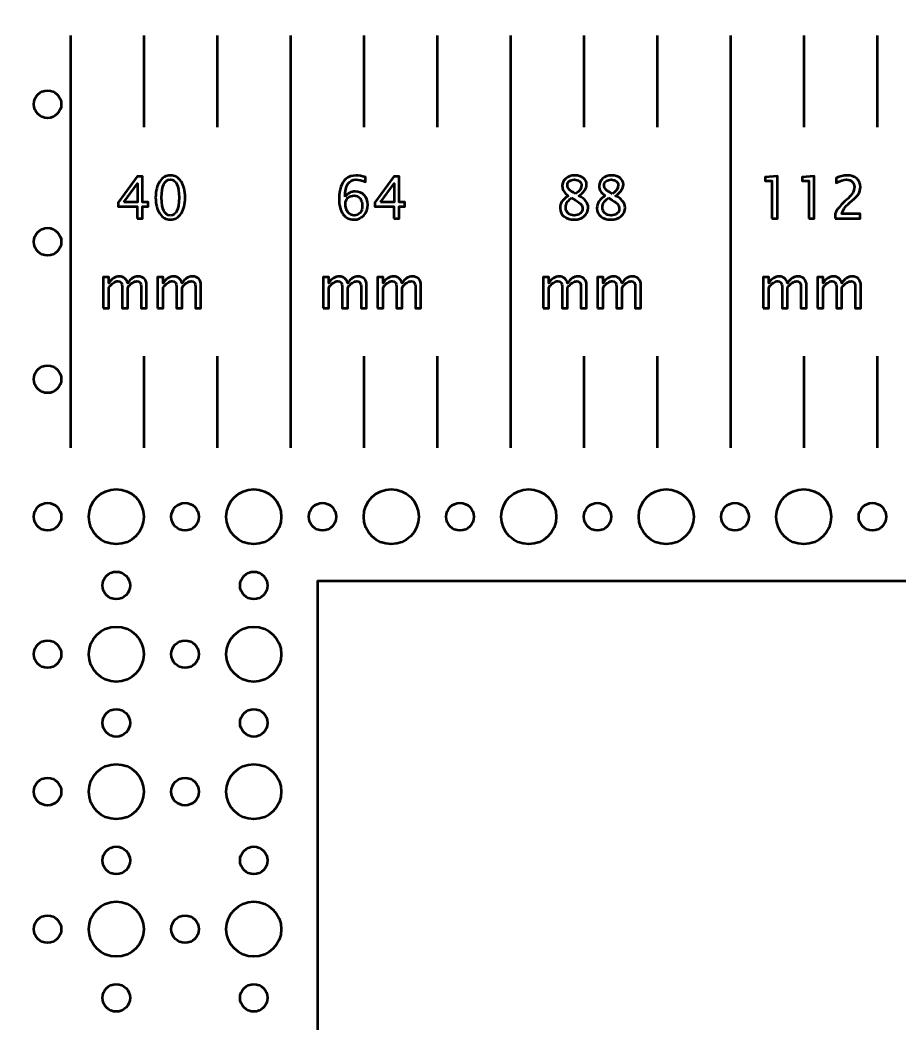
# Model space of a CAD drawing. Header units: centimetres. Extents: x -19.4 to 19.4, y -20.2 to 20.2.
# Drawn here: x -9.3 to 0.3, y -8.53 to 2.42 of the extents above; entities that cross this region are included whole.
import ezdxf

# ---------------------------------------------------------------- set-up
doc = ezdxf.new("R2010")
doc.units = ezdxf.units.CM
doc.header["$MEASUREMENT"] = 0
doc.layers.add('Layer 1', color=7, linetype='Continuous')

msp = doc.modelspace()

# ---------------------------------------------------------------- linework, layer by layer
at = {"layer": 'Layer 1', "lineweight": 53}
for centre, major_axis in [((-9, 1.5), (0, 0.15)), ((-9, 0), (0, 0.15)), ((-9, -1.5), (0, 0.15)), ((-8.24999, -3.00001), (0, 0.30001)), ((-6.74999, -3.00001), (0, 0.30001)), ((-5.24999, -3.00001), (0, 0.30001)), ((-3.74999, -3.00001), (0, 0.30001)), ((-2.24999, -3.00001), (0, 0.30001)), ((-0.74999, -3.00001), (0, 0.30001)), ((-9, -3), (0, 0.15)), ((-7.5, -3), (0, 0.15)), ((-6, -3), (0, 0.15)), ((-4.5, -3), (0, 0.15)), ((-3, -3), (0, 0.15)), ((-1.5, -3), (0, 0.15)), ((0, -3), (0, 0.15)), ((-8.25, -3.75), (0, 0.15)), ((-6.75, -3.75), (0, 0.15)), ((-8.24999, -4.50001), (0, 0.30001)), ((-6.74999, -4.50001), (0, 0.30001)), ((-9, -4.5), (0, 0.15)), ((-7.5, -4.5), (0, 0.15)), ((-8.25, -5.25), (0, 0.15)), ((-6.75, -5.25), (0, 0.15)), ((-8.24999, -6.00001), (0, 0.30001)), ((-6.74999, -6.00001), (0, 0.30001)), ((-9, -6), (0, 0.15)), ((-7.5, -6), (0, 0.15)), ((-8.25, -6.75), (0, 0.15)), ((-6.75, -6.75), (0, 0.15)), ((-8.24999, -7.50001), (0, 0.30001)), ((-6.74999, -7.50001), (0, 0.30001)), ((-9, -7.5), (0, 0.15)), ((-7.5, -7.5), (0, 0.15)), ((-8.25, -8.25), (0, 0.15)), ((-6.75, -8.25), (0, 0.15))]:
    msp.add_ellipse(centre, major_axis=major_axis, ratio=1, dxfattribs=at)
msp.add_open_spline([(-18.95, -20.2), (-19.22614, -20.2), (-19.45, -19.97614), (-19.45, -19.7), (-19.45, -19.7), (-19.45, -19.7), (-19.45, 19.7), (-19.45, 19.7), (-19.45, 19.7), (-19.45, 19.97614), (-19.22614, 20.2), (-18.95, 20.2), (-18.95, 20.2), (-15.20782, 20.2), (-9.72204, 20.2), (-6.55, 20.2), (-6.55, 20.2), (-6.27386, 20.2), (-6.05, 19.97614), (-6.05, 19.7), (-6.05, 19.7), (-6.05, 19.7), (-6.05, 3.7), (-6.05, 3.7), (-6.05, 3.7), (-6.05, 3.7), (18.95, 3.7), (18.95, 3.7), (18.95, 3.7), (19.22614, 3.7), (19.45, 3.47614), (19.45, 3.2), (19.45, 3.2), (19.45, 3.2), (19.45, -3.2), (19.45, -3.2), (19.45, -3.2), (19.45, -3.47614), (19.22614, -3.7), (18.95, -3.7), (18.95, -3.7), (18.95, -3.7), (-6.05, -3.7), (-6.05, -3.7), (-6.05, -3.7), (-6.05, -3.7), (-6.05, -19.7), (-6.05, -19.7), (-6.05, -19.7), (-6.05, -19.97614), (-6.27386, -20.2), (-6.55, -20.2), (-6.55, -20.2), (-11.32775, -20.2), (-14.17225, -20.2), (-18.95, -20.2)], degree=3, knots=[0, 0, 0, 0, 0.06666667, 0.06666667, 0.06666667, 0.06666667, 0.13333333, 0.13333333, 0.13333333, 0.13333333, 0.2, 0.2, 0.2, 0.2, 0.26666667, 0.26666667, 0.26666667, 0.26666667, 0.33333333, 0.33333333, 0.33333333, 0.33333333, 0.4, 0.4, 0.4, 0.4, 0.46666667, 0.46666667, 0.46666667, 0.46666667, 0.53333333, 0.53333333, 0.53333333, 0.53333333, 0.6, 0.6, 0.6, 0.6, 0.66666667, 0.66666667, 0.66666667, 0.66666667, 0.73333333, 0.73333333, 0.73333333, 0.73333333, 0.8, 0.8, 0.8, 0.8, 0.86666667, 0.86666667, 0.86666667, 0.86666667, 1, 1, 1, 1], dxfattribs=at)
at = {"layer": 'Layer 1', "color": 5, "lineweight": 53}
for points in [[(-8.75, 2.25), (-8.75, 2.25), (-8.75, -2.25), (-8.75, -2.25)], [(-7.95, 2.25), (-7.95, 2.25), (-7.95, 1.25), (-7.95, 1.25)], [(-7.15, 2.25), (-7.15, 2.25), (-7.15, 1.25), (-7.15, 1.25)], [(-6.35, 2.25), (-6.35, 2.25), (-6.35, -2.25), (-6.35, -2.25)], [(-5.55, 2.25), (-5.55, 2.25), (-5.55, 1.25), (-5.55, 1.25)], [(-4.75, 2.25), (-4.75, 2.25), (-4.75, 1.25), (-4.75, 1.25)], [(-3.95, 2.25), (-3.95, 2.25), (-3.95, -2.25), (-3.95, -2.25)], [(-3.15, 2.25), (-3.15, 2.25), (-3.15, 1.25), (-3.15, 1.25)], [(-2.35, 2.25), (-2.35, 2.25), (-2.35, 1.25), (-2.35, 1.25)], [(-1.55, 2.25), (-1.55, 2.25), (-1.55, -2.25), (-1.55, -2.25)], [(-0.75, 2.25), (-0.75, 2.25), (-0.75, 1.25), (-0.75, 1.25)], [(0.05, 2.25), (0.05, 2.25), (0.05, 1.25), (0.05, 1.25)], [(-7.95, -1.25), (-7.95, -1.25), (-7.95, -2.25), (-7.95, -2.25)], [(-7.15, -1.25), (-7.15, -1.25), (-7.15, -2.25), (-7.15, -2.25)], [(-5.55, -1.25), (-5.55, -1.25), (-5.55, -2.25), (-5.55, -2.25)], [(-4.75, -1.25), (-4.75, -1.25), (-4.75, -2.25), (-4.75, -2.25)], [(-3.15, -1.25), (-3.15, -1.25), (-3.15, -2.25), (-3.15, -2.25)], [(-2.35, -1.25), (-2.35, -1.25), (-2.35, -2.25), (-2.35, -2.25)], [(-0.75, -1.25), (-0.75, -1.25), (-0.75, -2.25), (-0.75, -2.25)], [(0.05, -1.25), (0.05, -1.25), (0.05, -2.25), (0.05, -2.25)]]:
    msp.add_open_spline(points, degree=3, dxfattribs=at)
for points, knots in [([(-8.02282, 0.25262), (-8.02282, 0.25262), (-8.02282, 0.3828), (-8.02282, 0.3828), (-8.02282, 0.3828), (-8.02282, 0.3828), (-8.22983, 0.3828), (-8.22983, 0.3828), (-8.22983, 0.3828), (-8.22983, 0.3828), (-8.22983, 0.42915), (-8.22983, 0.42915), (-8.22983, 0.42915), (-8.22983, 0.42915), (-8.02282, 0.71173), (-8.02282, 0.71173), (-8.02282, 0.71173), (-8.02282, 0.71173), (-7.96567, 0.71173), (-7.96567, 0.71173), (-7.96567, 0.71173), (-7.96567, 0.71173), (-7.96567, 0.43296), (-7.96567, 0.43296), (-7.96567, 0.43296), (-7.96567, 0.43296), (-7.90408, 0.43296), (-7.90408, 0.43296), (-7.90408, 0.43296), (-7.90408, 0.43296), (-7.90408, 0.3828), (-7.90408, 0.3828), (-7.90408, 0.3828), (-7.90408, 0.3828), (-7.96567, 0.3828), (-7.96567, 0.3828), (-7.96567, 0.3828), (-7.96567, 0.3828), (-7.96567, 0.25262), (-7.96567, 0.25262), (-7.96567, 0.25262), (-7.96567, 0.25262), (-8.02282, 0.25262), (-8.02282, 0.25262)], [0, 0, 0, 0, 0.08333333, 0.08333333, 0.08333333, 0.08333333, 0.16666667, 0.16666667, 0.16666667, 0.16666667, 0.25, 0.25, 0.25, 0.25, 0.33333333, 0.33333333, 0.33333333, 0.33333333, 0.41666667, 0.41666667, 0.41666667, 0.41666667, 0.5, 0.5, 0.5, 0.5, 0.58333333, 0.58333333, 0.58333333, 0.58333333, 0.66666667, 0.66666667, 0.66666667, 0.66666667, 0.75, 0.75, 0.75, 0.75, 0.83333333, 0.83333333, 0.83333333, 0.83333333, 1, 1, 1, 1]), ([(-7.66003, 0.24119), (-7.70818, 0.24119), (-7.74702, 0.26331), (-7.77645, 0.30744), (-7.77645, 0.30744), (-7.80597, 0.35157), (-7.82068, 0.40978), (-7.82068, 0.48217), (-7.82068, 0.48217), (-7.82068, 0.55456), (-7.80597, 0.61277), (-7.77645, 0.6569), (-7.77645, 0.6569), (-7.74702, 0.70104), (-7.70818, 0.72316), (-7.66003, 0.72316), (-7.66003, 0.72316), (-7.61166, 0.72316), (-7.57282, 0.70114), (-7.5434, 0.65712), (-7.5434, 0.65712), (-7.51409, 0.61309), (-7.49937, 0.55477), (-7.49937, 0.48217), (-7.49937, 0.48217), (-7.49937, 0.40978), (-7.51409, 0.35157), (-7.5434, 0.30744), (-7.5434, 0.30744), (-7.57282, 0.26331), (-7.61166, 0.24119), (-7.66003, 0.24119)], [0, 0, 0, 0, 0.11111111, 0.11111111, 0.11111111, 0.11111111, 0.22222222, 0.22222222, 0.22222222, 0.22222222, 0.33333333, 0.33333333, 0.33333333, 0.33333333, 0.44444444, 0.44444444, 0.44444444, 0.44444444, 0.55555556, 0.55555556, 0.55555556, 0.55555556, 0.66666667, 0.66666667, 0.66666667, 0.66666667, 0.77777778, 0.77777778, 0.77777778, 0.77777778, 1, 1, 1, 1]), ([(-7.66014, 0.28691), (-7.59653, 0.28691), (-7.56478, 0.352), (-7.56478, 0.48217), (-7.56478, 0.48217), (-7.56478, 0.61235), (-7.59653, 0.67744), (-7.66014, 0.67744), (-7.66014, 0.67744), (-7.72353, 0.67744), (-7.75528, 0.61235), (-7.75528, 0.48217), (-7.75528, 0.48217), (-7.75528, 0.352), (-7.72353, 0.28691), (-7.66014, 0.28691)], [0, 0, 0, 0, 0.2, 0.2, 0.2, 0.2, 0.4, 0.4, 0.4, 0.4, 0.6, 0.6, 0.6, 0.6, 1, 1, 1, 1]), ([(-5.753, 0.49053), (-5.72379, 0.52832), (-5.68707, 0.54726), (-5.64283, 0.54726), (-5.64283, 0.54726), (-5.60272, 0.54726), (-5.56991, 0.53403), (-5.5443, 0.50747), (-5.5443, 0.50747), (-5.51879, 0.4809), (-5.50598, 0.44682), (-5.50598, 0.40523), (-5.50598, 0.40523), (-5.50598, 0.3575), (-5.52027, 0.31824), (-5.54895, 0.28744), (-5.54895, 0.28744), (-5.57763, 0.25664), (-5.61404, 0.24119), (-5.65838, 0.24119), (-5.65838, 0.24119), (-5.70876, 0.24119), (-5.74834, 0.26162), (-5.77681, 0.30236), (-5.77681, 0.30236), (-5.80539, 0.34321), (-5.81967, 0.39973), (-5.81967, 0.4718), (-5.81967, 0.4718), (-5.81967, 0.56896), (-5.7947, 0.64018), (-5.74485, 0.68569), (-5.74485, 0.68569), (-5.71776, 0.71067), (-5.68029, 0.72316), (-5.63256, 0.72316), (-5.63256, 0.72316), (-5.60483, 0.72316), (-5.57044, 0.71744), (-5.52948, 0.70601), (-5.52948, 0.70601), (-5.52948, 0.70601), (-5.52948, 0.65267), (-5.52948, 0.65267), (-5.52948, 0.65267), (-5.57277, 0.66918), (-5.60833, 0.67744), (-5.63627, 0.67744), (-5.63627, 0.67744), (-5.71405, 0.67744), (-5.753, 0.6151), (-5.753, 0.49053)], [0, 0, 0, 0, 0.07142857, 0.07142857, 0.07142857, 0.07142857, 0.14285714, 0.14285714, 0.14285714, 0.14285714, 0.21428571, 0.21428571, 0.21428571, 0.21428571, 0.28571429, 0.28571429, 0.28571429, 0.28571429, 0.35714286, 0.35714286, 0.35714286, 0.35714286, 0.42857143, 0.42857143, 0.42857143, 0.42857143, 0.5, 0.5, 0.5, 0.5, 0.57142857, 0.57142857, 0.57142857, 0.57142857, 0.64285714, 0.64285714, 0.64285714, 0.64285714, 0.71428571, 0.71428571, 0.71428571, 0.71428571, 0.78571429, 0.78571429, 0.78571429, 0.78571429, 0.85714286, 0.85714286, 0.85714286, 0.85714286, 1, 1, 1, 1]), ([(-5.22129, 0.25262), (-5.22129, 0.25262), (-5.22129, 0.3828), (-5.22129, 0.3828), (-5.22129, 0.3828), (-5.22129, 0.3828), (-5.4283, 0.3828), (-5.4283, 0.3828), (-5.4283, 0.3828), (-5.4283, 0.3828), (-5.4283, 0.42915), (-5.4283, 0.42915), (-5.4283, 0.42915), (-5.4283, 0.42915), (-5.22129, 0.71173), (-5.22129, 0.71173), (-5.22129, 0.71173), (-5.22129, 0.71173), (-5.16414, 0.71173), (-5.16414, 0.71173), (-5.16414, 0.71173), (-5.16414, 0.71173), (-5.16414, 0.43296), (-5.16414, 0.43296), (-5.16414, 0.43296), (-5.16414, 0.43296), (-5.10255, 0.43296), (-5.10255, 0.43296), (-5.10255, 0.43296), (-5.10255, 0.43296), (-5.10255, 0.3828), (-5.10255, 0.3828), (-5.10255, 0.3828), (-5.10255, 0.3828), (-5.16414, 0.3828), (-5.16414, 0.3828), (-5.16414, 0.3828), (-5.16414, 0.3828), (-5.16414, 0.25262), (-5.16414, 0.25262), (-5.16414, 0.25262), (-5.16414, 0.25262), (-5.22129, 0.25262), (-5.22129, 0.25262)], [0, 0, 0, 0, 0.08333333, 0.08333333, 0.08333333, 0.08333333, 0.16666667, 0.16666667, 0.16666667, 0.16666667, 0.25, 0.25, 0.25, 0.25, 0.33333333, 0.33333333, 0.33333333, 0.33333333, 0.41666667, 0.41666667, 0.41666667, 0.41666667, 0.5, 0.5, 0.5, 0.5, 0.58333333, 0.58333333, 0.58333333, 0.58333333, 0.66666667, 0.66666667, 0.66666667, 0.66666667, 0.75, 0.75, 0.75, 0.75, 0.83333333, 0.83333333, 0.83333333, 0.83333333, 1, 1, 1, 1]), ([(-3.31617, 0.50249), (-3.34136, 0.52006), (-3.35893, 0.53636), (-3.36877, 0.55149), (-3.36877, 0.55149), (-3.37861, 0.56652), (-3.38348, 0.58473), (-3.38348, 0.606), (-3.38348, 0.606), (-3.38348, 0.64071), (-3.37078, 0.66897), (-3.34549, 0.69066), (-3.34549, 0.69066), (-3.32009, 0.71236), (-3.28696, 0.72316), (-3.24611, 0.72316), (-3.24611, 0.72316), (-3.20843, 0.72316), (-3.17785, 0.71395), (-3.15446, 0.69553), (-3.15446, 0.69553), (-3.13107, 0.67722), (-3.11932, 0.65331), (-3.11932, 0.62399), (-3.11932, 0.62399), (-3.11932, 0.57954), (-3.14779, 0.53901), (-3.20462, 0.50249), (-3.20462, 0.50249), (-3.13551, 0.46863), (-3.1009, 0.42492), (-3.1009, 0.37137), (-3.1009, 0.37137), (-3.1009, 0.33316), (-3.1154, 0.30194), (-3.1443, 0.2776), (-3.1443, 0.2776), (-3.17319, 0.25336), (-3.21034, 0.24119), (-3.25584, 0.24119), (-3.25584, 0.24119), (-3.30125, 0.24119), (-3.33787, 0.25262), (-3.36581, 0.27548), (-3.36581, 0.27548), (-3.39364, 0.29823), (-3.40761, 0.32829), (-3.40761, 0.36544), (-3.40761, 0.36544), (-3.40761, 0.42047), (-3.37713, 0.46609), (-3.31617, 0.50249)], [0, 0, 0, 0, 0.07142857, 0.07142857, 0.07142857, 0.07142857, 0.14285714, 0.14285714, 0.14285714, 0.14285714, 0.21428571, 0.21428571, 0.21428571, 0.21428571, 0.28571429, 0.28571429, 0.28571429, 0.28571429, 0.35714286, 0.35714286, 0.35714286, 0.35714286, 0.42857143, 0.42857143, 0.42857143, 0.42857143, 0.5, 0.5, 0.5, 0.5, 0.57142857, 0.57142857, 0.57142857, 0.57142857, 0.64285714, 0.64285714, 0.64285714, 0.64285714, 0.71428571, 0.71428571, 0.71428571, 0.71428571, 0.78571429, 0.78571429, 0.78571429, 0.78571429, 0.85714286, 0.85714286, 0.85714286, 0.85714286, 1, 1, 1, 1]), ([(-3.2387, 0.52165), (-3.19594, 0.54991), (-3.17456, 0.58123), (-3.17456, 0.61584), (-3.17456, 0.61584), (-3.17456, 0.63436), (-3.18176, 0.64918), (-3.19605, 0.6605), (-3.19605, 0.6605), (-3.21044, 0.67183), (-3.22917, 0.67744), (-3.25235, 0.67744), (-3.25235, 0.67744), (-3.27479, 0.67744), (-3.2931, 0.67193), (-3.30717, 0.66082), (-3.30717, 0.66082), (-3.32125, 0.64971), (-3.32823, 0.63542), (-3.32823, 0.61775), (-3.32823, 0.61775), (-3.32823, 0.6006), (-3.32188, 0.58515), (-3.30918, 0.57139), (-3.30918, 0.57139), (-3.29648, 0.55774), (-3.27299, 0.54112), (-3.2387, 0.52165)], [0, 0, 0, 0, 0.125, 0.125, 0.125, 0.125, 0.25, 0.25, 0.25, 0.25, 0.375, 0.375, 0.375, 0.375, 0.5, 0.5, 0.5, 0.5, 0.625, 0.625, 0.625, 0.625, 0.75, 0.75, 0.75, 0.75, 1, 1, 1, 1]), ([(-2.91464, 0.50249), (-2.93983, 0.52006), (-2.9574, 0.53636), (-2.96724, 0.55149), (-2.96724, 0.55149), (-2.97708, 0.56652), (-2.98195, 0.58473), (-2.98195, 0.606), (-2.98195, 0.606), (-2.98195, 0.64071), (-2.96925, 0.66897), (-2.94396, 0.69066), (-2.94396, 0.69066), (-2.91856, 0.71236), (-2.88543, 0.72316), (-2.84458, 0.72316), (-2.84458, 0.72316), (-2.8069, 0.72316), (-2.77632, 0.71395), (-2.75293, 0.69553), (-2.75293, 0.69553), (-2.72954, 0.67722), (-2.71779, 0.65331), (-2.71779, 0.62399), (-2.71779, 0.62399), (-2.71779, 0.57954), (-2.74626, 0.53901), (-2.80309, 0.50249), (-2.80309, 0.50249), (-2.73398, 0.46863), (-2.69937, 0.42492), (-2.69937, 0.37137), (-2.69937, 0.37137), (-2.69937, 0.33316), (-2.71387, 0.30194), (-2.74277, 0.2776), (-2.74277, 0.2776), (-2.77166, 0.25336), (-2.80881, 0.24119), (-2.85431, 0.24119), (-2.85431, 0.24119), (-2.89972, 0.24119), (-2.93634, 0.25262), (-2.96428, 0.27548), (-2.96428, 0.27548), (-2.99211, 0.29823), (-3.00608, 0.32829), (-3.00608, 0.36544), (-3.00608, 0.36544), (-3.00608, 0.42047), (-2.9756, 0.46609), (-2.91464, 0.50249)], [0, 0, 0, 0, 0.07142857, 0.07142857, 0.07142857, 0.07142857, 0.14285714, 0.14285714, 0.14285714, 0.14285714, 0.21428571, 0.21428571, 0.21428571, 0.21428571, 0.28571429, 0.28571429, 0.28571429, 0.28571429, 0.35714286, 0.35714286, 0.35714286, 0.35714286, 0.42857143, 0.42857143, 0.42857143, 0.42857143, 0.5, 0.5, 0.5, 0.5, 0.57142857, 0.57142857, 0.57142857, 0.57142857, 0.64285714, 0.64285714, 0.64285714, 0.64285714, 0.71428571, 0.71428571, 0.71428571, 0.71428571, 0.78571429, 0.78571429, 0.78571429, 0.78571429, 0.85714286, 0.85714286, 0.85714286, 0.85714286, 1, 1, 1, 1]), ([(-2.83717, 0.52165), (-2.79441, 0.54991), (-2.77303, 0.58123), (-2.77303, 0.61584), (-2.77303, 0.61584), (-2.77303, 0.63436), (-2.78023, 0.64918), (-2.79452, 0.6605), (-2.79452, 0.6605), (-2.80891, 0.67183), (-2.82764, 0.67744), (-2.85082, 0.67744), (-2.85082, 0.67744), (-2.87326, 0.67744), (-2.89157, 0.67193), (-2.90564, 0.66082), (-2.90564, 0.66082), (-2.91972, 0.64971), (-2.9267, 0.63542), (-2.9267, 0.61775), (-2.9267, 0.61775), (-2.9267, 0.6006), (-2.92035, 0.58515), (-2.90765, 0.57139), (-2.90765, 0.57139), (-2.89495, 0.55774), (-2.87146, 0.54112), (-2.83717, 0.52165)], [0, 0, 0, 0, 0.125, 0.125, 0.125, 0.125, 0.25, 0.25, 0.25, 0.25, 0.375, 0.375, 0.375, 0.375, 0.5, 0.5, 0.5, 0.5, 0.625, 0.625, 0.625, 0.625, 0.75, 0.75, 0.75, 0.75, 1, 1, 1, 1]), ([(-1.09662, 0.25262), (-1.09662, 0.25262), (-1.09662, 0.66601), (-1.09662, 0.66601), (-1.09662, 0.66601), (-1.09662, 0.66601), (-1.16964, 0.66601), (-1.16964, 0.66601), (-1.16964, 0.66601), (-1.16964, 0.66601), (-1.16964, 0.70411), (-1.16964, 0.70411), (-1.16964, 0.70411), (-1.16964, 0.70411), (-1.03566, 0.71554), (-1.03566, 0.71554), (-1.03566, 0.71554), (-1.03566, 0.71554), (-1.03566, 0.25262), (-1.03566, 0.25262), (-1.03566, 0.25262), (-1.03566, 0.25262), (-1.09662, 0.25262), (-1.09662, 0.25262)], [0, 0, 0, 0, 0.14285714, 0.14285714, 0.14285714, 0.14285714, 0.28571429, 0.28571429, 0.28571429, 0.28571429, 0.42857143, 0.42857143, 0.42857143, 0.42857143, 0.57142857, 0.57142857, 0.57142857, 0.57142857, 0.71428571, 0.71428571, 0.71428571, 0.71428571, 1, 1, 1, 1]), ([(-0.69509, 0.25262), (-0.69509, 0.25262), (-0.69509, 0.66601), (-0.69509, 0.66601), (-0.69509, 0.66601), (-0.69509, 0.66601), (-0.76811, 0.66601), (-0.76811, 0.66601), (-0.76811, 0.66601), (-0.76811, 0.66601), (-0.76811, 0.70411), (-0.76811, 0.70411), (-0.76811, 0.70411), (-0.76811, 0.70411), (-0.63413, 0.71554), (-0.63413, 0.71554), (-0.63413, 0.71554), (-0.63413, 0.71554), (-0.63413, 0.25262), (-0.63413, 0.25262), (-0.63413, 0.25262), (-0.63413, 0.25262), (-0.69509, 0.25262), (-0.69509, 0.25262)], [0, 0, 0, 0, 0.14285714, 0.14285714, 0.14285714, 0.14285714, 0.28571429, 0.28571429, 0.28571429, 0.28571429, 0.42857143, 0.42857143, 0.42857143, 0.42857143, 0.57142857, 0.57142857, 0.57142857, 0.57142857, 0.71428571, 0.71428571, 0.71428571, 0.71428571, 1, 1, 1, 1]), ([(-0.40722, 0.25262), (-0.40722, 0.25262), (-0.40722, 0.30596), (-0.40722, 0.30596), (-0.40722, 0.30596), (-0.38944, 0.34755), (-0.35357, 0.39296), (-0.29949, 0.44196), (-0.29949, 0.44196), (-0.29949, 0.44196), (-0.26456, 0.47328), (-0.26456, 0.47328), (-0.26456, 0.47328), (-0.21958, 0.51413), (-0.19704, 0.55456), (-0.19704, 0.59478), (-0.19704, 0.59478), (-0.19704, 0.6205), (-0.20477, 0.64061), (-0.22011, 0.65532), (-0.22011, 0.65532), (-0.23546, 0.67003), (-0.25673, 0.67744), (-0.28372, 0.67744), (-0.28372, 0.67744), (-0.31526, 0.67744), (-0.35261, 0.66537), (-0.39579, 0.64124), (-0.39579, 0.64124), (-0.39579, 0.64124), (-0.39579, 0.69458), (-0.39579, 0.69458), (-0.39579, 0.69458), (-0.35505, 0.71363), (-0.31451, 0.72316), (-0.27409, 0.72316), (-0.27409, 0.72316), (-0.23112, 0.72316), (-0.19662, 0.71162), (-0.17058, 0.68844), (-0.17058, 0.68844), (-0.14465, 0.66526), (-0.13163, 0.63457), (-0.13163, 0.59626), (-0.13163, 0.59626), (-0.13163, 0.56874), (-0.1382, 0.5443), (-0.15132, 0.52302), (-0.15132, 0.52302), (-0.16455, 0.50165), (-0.189, 0.47582), (-0.22487, 0.44534), (-0.22487, 0.44534), (-0.22487, 0.44534), (-0.24847, 0.42523), (-0.24847, 0.42523), (-0.24847, 0.42523), (-0.29758, 0.38364), (-0.32594, 0.34385), (-0.33356, 0.30596), (-0.33356, 0.30596), (-0.33356, 0.30596), (-0.13354, 0.30596), (-0.13354, 0.30596), (-0.13354, 0.30596), (-0.13354, 0.30596), (-0.13354, 0.25262), (-0.13354, 0.25262), (-0.13354, 0.25262), (-0.13354, 0.25262), (-0.40722, 0.25262), (-0.40722, 0.25262)], [0, 0, 0, 0, 0.05263158, 0.05263158, 0.05263158, 0.05263158, 0.10526316, 0.10526316, 0.10526316, 0.10526316, 0.15789474, 0.15789474, 0.15789474, 0.15789474, 0.21052632, 0.21052632, 0.21052632, 0.21052632, 0.26315789, 0.26315789, 0.26315789, 0.26315789, 0.31578947, 0.31578947, 0.31578947, 0.31578947, 0.36842105, 0.36842105, 0.36842105, 0.36842105, 0.42105263, 0.42105263, 0.42105263, 0.42105263, 0.47368421, 0.47368421, 0.47368421, 0.47368421, 0.52631579, 0.52631579, 0.52631579, 0.52631579, 0.57894737, 0.57894737, 0.57894737, 0.57894737, 0.63157895, 0.63157895, 0.63157895, 0.63157895, 0.68421053, 0.68421053, 0.68421053, 0.68421053, 0.73684211, 0.73684211, 0.73684211, 0.73684211, 0.78947368, 0.78947368, 0.78947368, 0.78947368, 0.84210526, 0.84210526, 0.84210526, 0.84210526, 0.89473684, 0.89473684, 0.89473684, 0.89473684, 1, 1, 1, 1]), ([(-8.16962, 0.43296), (-8.16962, 0.43296), (-8.01901, 0.43296), (-8.01901, 0.43296), (-8.01901, 0.43296), (-8.01901, 0.43296), (-8.01901, 0.63637), (-8.01901, 0.63637), (-8.01901, 0.63637), (-8.01901, 0.63637), (-8.16962, 0.43296), (-8.16962, 0.43296)], [0, 0, 0, 0, 0.25, 0.25, 0.25, 0.25, 0.5, 0.5, 0.5, 0.5, 1, 1, 1, 1]), ([(-5.36809, 0.43296), (-5.36809, 0.43296), (-5.21748, 0.43296), (-5.21748, 0.43296), (-5.21748, 0.43296), (-5.21748, 0.43296), (-5.21748, 0.63637), (-5.21748, 0.63637), (-5.21748, 0.63637), (-5.21748, 0.63637), (-5.36809, 0.43296), (-5.36809, 0.43296)], [0, 0, 0, 0, 0.25, 0.25, 0.25, 0.25, 0.5, 0.5, 0.5, 0.5, 1, 1, 1, 1]), ([(-5.56694, 0.39317), (-5.56694, 0.42714), (-5.57478, 0.45402), (-5.59055, 0.47381), (-5.59055, 0.47381), (-5.60631, 0.4936), (-5.6279, 0.50345), (-5.65532, 0.50345), (-5.65532, 0.50345), (-5.68146, 0.50345), (-5.70379, 0.49477), (-5.72241, 0.4773), (-5.72241, 0.4773), (-5.74115, 0.45995), (-5.75046, 0.43899), (-5.75046, 0.41455), (-5.75046, 0.41455), (-5.75046, 0.37602), (-5.74157, 0.34512), (-5.7239, 0.32184), (-5.7239, 0.32184), (-5.70612, 0.29855), (-5.68262, 0.28691), (-5.65341, 0.28691), (-5.65341, 0.28691), (-5.62685, 0.28691), (-5.60579, 0.29644), (-5.59023, 0.31549), (-5.59023, 0.31549), (-5.57467, 0.33454), (-5.56694, 0.36046), (-5.56694, 0.39317)], [0, 0, 0, 0, 0.11111111, 0.11111111, 0.11111111, 0.11111111, 0.22222222, 0.22222222, 0.22222222, 0.22222222, 0.33333333, 0.33333333, 0.33333333, 0.33333333, 0.44444444, 0.44444444, 0.44444444, 0.44444444, 0.55555556, 0.55555556, 0.55555556, 0.55555556, 0.66666667, 0.66666667, 0.66666667, 0.66666667, 0.77777778, 0.77777778, 0.77777778, 0.77777778, 1, 1, 1, 1]), ([(-3.28294, 0.47773), (-3.3077, 0.45868), (-3.32453, 0.44206), (-3.33342, 0.42788), (-3.33342, 0.42788), (-3.3422, 0.4137), (-3.34665, 0.39613), (-3.34665, 0.37496), (-3.34665, 0.37496), (-3.34665, 0.34872), (-3.33818, 0.32744), (-3.32114, 0.31125), (-3.32114, 0.31125), (-3.3041, 0.29506), (-3.28177, 0.28691), (-3.25394, 0.28691), (-3.25394, 0.28691), (-3.22716, 0.28691), (-3.20536, 0.29379), (-3.18853, 0.30765), (-3.18853, 0.30765), (-3.1716, 0.32152), (-3.16313, 0.33951), (-3.16313, 0.36163), (-3.16313, 0.36163), (-3.16313, 0.37941), (-3.16832, 0.39454), (-3.1788, 0.40682), (-3.1788, 0.40682), (-3.18928, 0.4191), (-3.20949, 0.43412), (-3.23944, 0.4519), (-3.23944, 0.4519), (-3.23944, 0.4519), (-3.28294, 0.47773), (-3.28294, 0.47773)], [0, 0, 0, 0, 0.1, 0.1, 0.1, 0.1, 0.2, 0.2, 0.2, 0.2, 0.3, 0.3, 0.3, 0.3, 0.4, 0.4, 0.4, 0.4, 0.5, 0.5, 0.5, 0.5, 0.6, 0.6, 0.6, 0.6, 0.7, 0.7, 0.7, 0.7, 0.8, 0.8, 0.8, 0.8, 1, 1, 1, 1]), ([(-2.88141, 0.47773), (-2.90617, 0.45868), (-2.923, 0.44206), (-2.93189, 0.42788), (-2.93189, 0.42788), (-2.94067, 0.4137), (-2.94512, 0.39613), (-2.94512, 0.37496), (-2.94512, 0.37496), (-2.94512, 0.34872), (-2.93665, 0.32744), (-2.91961, 0.31125), (-2.91961, 0.31125), (-2.90257, 0.29506), (-2.88024, 0.28691), (-2.85241, 0.28691), (-2.85241, 0.28691), (-2.82563, 0.28691), (-2.80383, 0.29379), (-2.787, 0.30765), (-2.787, 0.30765), (-2.77007, 0.32152), (-2.7616, 0.33951), (-2.7616, 0.36163), (-2.7616, 0.36163), (-2.7616, 0.37941), (-2.76679, 0.39454), (-2.77727, 0.40682), (-2.77727, 0.40682), (-2.78775, 0.4191), (-2.80796, 0.43412), (-2.83791, 0.4519), (-2.83791, 0.4519), (-2.83791, 0.4519), (-2.88141, 0.47773), (-2.88141, 0.47773)], [0, 0, 0, 0, 0.1, 0.1, 0.1, 0.1, 0.2, 0.2, 0.2, 0.2, 0.3, 0.3, 0.3, 0.3, 0.4, 0.4, 0.4, 0.4, 0.5, 0.5, 0.5, 0.5, 0.6, 0.6, 0.6, 0.6, 0.7, 0.7, 0.7, 0.7, 0.8, 0.8, 0.8, 0.8, 1, 1, 1, 1]), ([(-8.39261, -0.72316), (-8.39261, -0.72316), (-8.39261, -0.38661), (-8.39261, -0.38661), (-8.39261, -0.38661), (-8.39261, -0.38661), (-8.33165, -0.38661), (-8.33165, -0.38661), (-8.33165, -0.38661), (-8.33165, -0.38661), (-8.33165, -0.45022), (-8.33165, -0.45022), (-8.33165, -0.45022), (-8.30191, -0.40312), (-8.26381, -0.37962), (-8.21714, -0.37962), (-8.21714, -0.37962), (-8.17216, -0.37962), (-8.14157, -0.40312), (-8.12527, -0.45022), (-8.12527, -0.45022), (-8.09638, -0.4027), (-8.05871, -0.37899), (-8.01246, -0.37899), (-8.01246, -0.37899), (-7.98293, -0.37899), (-7.95996, -0.38767), (-7.94356, -0.40513), (-7.94356, -0.40513), (-7.92715, -0.42259), (-7.9189, -0.44704), (-7.9189, -0.47847), (-7.9189, -0.47847), (-7.9189, -0.47847), (-7.9189, -0.72316), (-7.9189, -0.72316), (-7.9189, -0.72316), (-7.9189, -0.72316), (-7.97986, -0.72316), (-7.97986, -0.72316), (-7.97986, -0.72316), (-7.97986, -0.72316), (-7.97986, -0.48853), (-7.97986, -0.48853), (-7.97986, -0.48853), (-7.97986, -0.45022), (-7.9951, -0.43106), (-8.02558, -0.43106), (-8.02558, -0.43106), (-8.05722, -0.43106), (-8.09046, -0.45339), (-8.12527, -0.49816), (-8.12527, -0.49816), (-8.12527, -0.49816), (-8.12527, -0.72316), (-8.12527, -0.72316), (-8.12527, -0.72316), (-8.12527, -0.72316), (-8.18623, -0.72316), (-8.18623, -0.72316), (-8.18623, -0.72316), (-8.18623, -0.72316), (-8.18623, -0.48832), (-8.18623, -0.48832), (-8.18623, -0.48832), (-8.18623, -0.44969), (-8.20169, -0.43042), (-8.2327, -0.43042), (-8.2327, -0.43042), (-8.26349, -0.43042), (-8.29651, -0.45286), (-8.33165, -0.49784), (-8.33165, -0.49784), (-8.33165, -0.49784), (-8.33165, -0.72316), (-8.33165, -0.72316), (-8.33165, -0.72316), (-8.33165, -0.72316), (-8.39261, -0.72316), (-8.39261, -0.72316)], [0, 0, 0, 0, 0.04761905, 0.04761905, 0.04761905, 0.04761905, 0.0952381, 0.0952381, 0.0952381, 0.0952381, 0.14285714, 0.14285714, 0.14285714, 0.14285714, 0.19047619, 0.19047619, 0.19047619, 0.19047619, 0.23809524, 0.23809524, 0.23809524, 0.23809524, 0.28571429, 0.28571429, 0.28571429, 0.28571429, 0.33333333, 0.33333333, 0.33333333, 0.33333333, 0.38095238, 0.38095238, 0.38095238, 0.38095238, 0.42857143, 0.42857143, 0.42857143, 0.42857143, 0.47619048, 0.47619048, 0.47619048, 0.47619048, 0.52380952, 0.52380952, 0.52380952, 0.52380952, 0.57142857, 0.57142857, 0.57142857, 0.57142857, 0.61904762, 0.61904762, 0.61904762, 0.61904762, 0.66666667, 0.66666667, 0.66666667, 0.66666667, 0.71428571, 0.71428571, 0.71428571, 0.71428571, 0.76190476, 0.76190476, 0.76190476, 0.76190476, 0.80952381, 0.80952381, 0.80952381, 0.80952381, 0.85714286, 0.85714286, 0.85714286, 0.85714286, 0.9047619, 0.9047619, 0.9047619, 0.9047619, 1, 1, 1, 1]), ([(-7.79973, -0.72316), (-7.79973, -0.72316), (-7.79973, -0.38661), (-7.79973, -0.38661), (-7.79973, -0.38661), (-7.79973, -0.38661), (-7.73877, -0.38661), (-7.73877, -0.38661), (-7.73877, -0.38661), (-7.73877, -0.38661), (-7.73877, -0.45022), (-7.73877, -0.45022), (-7.73877, -0.45022), (-7.70903, -0.40312), (-7.67093, -0.37962), (-7.62426, -0.37962), (-7.62426, -0.37962), (-7.57928, -0.37962), (-7.54869, -0.40312), (-7.53239, -0.45022), (-7.53239, -0.45022), (-7.5035, -0.4027), (-7.46583, -0.37899), (-7.41958, -0.37899), (-7.41958, -0.37899), (-7.39005, -0.37899), (-7.36708, -0.38767), (-7.35068, -0.40513), (-7.35068, -0.40513), (-7.33427, -0.42259), (-7.32602, -0.44704), (-7.32602, -0.47847), (-7.32602, -0.47847), (-7.32602, -0.47847), (-7.32602, -0.72316), (-7.32602, -0.72316), (-7.32602, -0.72316), (-7.32602, -0.72316), (-7.38698, -0.72316), (-7.38698, -0.72316), (-7.38698, -0.72316), (-7.38698, -0.72316), (-7.38698, -0.48853), (-7.38698, -0.48853), (-7.38698, -0.48853), (-7.38698, -0.45022), (-7.40222, -0.43106), (-7.4327, -0.43106), (-7.4327, -0.43106), (-7.46434, -0.43106), (-7.49758, -0.45339), (-7.53239, -0.49816), (-7.53239, -0.49816), (-7.53239, -0.49816), (-7.53239, -0.72316), (-7.53239, -0.72316), (-7.53239, -0.72316), (-7.53239, -0.72316), (-7.59335, -0.72316), (-7.59335, -0.72316), (-7.59335, -0.72316), (-7.59335, -0.72316), (-7.59335, -0.48832), (-7.59335, -0.48832), (-7.59335, -0.48832), (-7.59335, -0.44969), (-7.60881, -0.43042), (-7.63982, -0.43042), (-7.63982, -0.43042), (-7.67061, -0.43042), (-7.70363, -0.45286), (-7.73877, -0.49784), (-7.73877, -0.49784), (-7.73877, -0.49784), (-7.73877, -0.72316), (-7.73877, -0.72316), (-7.73877, -0.72316), (-7.73877, -0.72316), (-7.79973, -0.72316), (-7.79973, -0.72316)], [0, 0, 0, 0, 0.04761905, 0.04761905, 0.04761905, 0.04761905, 0.0952381, 0.0952381, 0.0952381, 0.0952381, 0.14285714, 0.14285714, 0.14285714, 0.14285714, 0.19047619, 0.19047619, 0.19047619, 0.19047619, 0.23809524, 0.23809524, 0.23809524, 0.23809524, 0.28571429, 0.28571429, 0.28571429, 0.28571429, 0.33333333, 0.33333333, 0.33333333, 0.33333333, 0.38095238, 0.38095238, 0.38095238, 0.38095238, 0.42857143, 0.42857143, 0.42857143, 0.42857143, 0.47619048, 0.47619048, 0.47619048, 0.47619048, 0.52380952, 0.52380952, 0.52380952, 0.52380952, 0.57142857, 0.57142857, 0.57142857, 0.57142857, 0.61904762, 0.61904762, 0.61904762, 0.61904762, 0.66666667, 0.66666667, 0.66666667, 0.66666667, 0.71428571, 0.71428571, 0.71428571, 0.71428571, 0.76190476, 0.76190476, 0.76190476, 0.76190476, 0.80952381, 0.80952381, 0.80952381, 0.80952381, 0.85714286, 0.85714286, 0.85714286, 0.85714286, 0.9047619, 0.9047619, 0.9047619, 0.9047619, 1, 1, 1, 1]), ([(-5.99261, -0.72316), (-5.99261, -0.72316), (-5.99261, -0.38661), (-5.99261, -0.38661), (-5.99261, -0.38661), (-5.99261, -0.38661), (-5.93165, -0.38661), (-5.93165, -0.38661), (-5.93165, -0.38661), (-5.93165, -0.38661), (-5.93165, -0.45022), (-5.93165, -0.45022), (-5.93165, -0.45022), (-5.90191, -0.40312), (-5.86381, -0.37962), (-5.81714, -0.37962), (-5.81714, -0.37962), (-5.77216, -0.37962), (-5.74157, -0.40312), (-5.72527, -0.45022), (-5.72527, -0.45022), (-5.69638, -0.4027), (-5.65871, -0.37899), (-5.61246, -0.37899), (-5.61246, -0.37899), (-5.58293, -0.37899), (-5.55996, -0.38767), (-5.54356, -0.40513), (-5.54356, -0.40513), (-5.52715, -0.42259), (-5.5189, -0.44704), (-5.5189, -0.47847), (-5.5189, -0.47847), (-5.5189, -0.47847), (-5.5189, -0.72316), (-5.5189, -0.72316), (-5.5189, -0.72316), (-5.5189, -0.72316), (-5.57986, -0.72316), (-5.57986, -0.72316), (-5.57986, -0.72316), (-5.57986, -0.72316), (-5.57986, -0.48853), (-5.57986, -0.48853), (-5.57986, -0.48853), (-5.57986, -0.45022), (-5.5951, -0.43106), (-5.62558, -0.43106), (-5.62558, -0.43106), (-5.65722, -0.43106), (-5.69046, -0.45339), (-5.72527, -0.49816), (-5.72527, -0.49816), (-5.72527, -0.49816), (-5.72527, -0.72316), (-5.72527, -0.72316), (-5.72527, -0.72316), (-5.72527, -0.72316), (-5.78623, -0.72316), (-5.78623, -0.72316), (-5.78623, -0.72316), (-5.78623, -0.72316), (-5.78623, -0.48832), (-5.78623, -0.48832), (-5.78623, -0.48832), (-5.78623, -0.44969), (-5.80169, -0.43042), (-5.8327, -0.43042), (-5.8327, -0.43042), (-5.86349, -0.43042), (-5.89651, -0.45286), (-5.93165, -0.49784), (-5.93165, -0.49784), (-5.93165, -0.49784), (-5.93165, -0.72316), (-5.93165, -0.72316), (-5.93165, -0.72316), (-5.93165, -0.72316), (-5.99261, -0.72316), (-5.99261, -0.72316)], [0, 0, 0, 0, 0.04761905, 0.04761905, 0.04761905, 0.04761905, 0.0952381, 0.0952381, 0.0952381, 0.0952381, 0.14285714, 0.14285714, 0.14285714, 0.14285714, 0.19047619, 0.19047619, 0.19047619, 0.19047619, 0.23809524, 0.23809524, 0.23809524, 0.23809524, 0.28571429, 0.28571429, 0.28571429, 0.28571429, 0.33333333, 0.33333333, 0.33333333, 0.33333333, 0.38095238, 0.38095238, 0.38095238, 0.38095238, 0.42857143, 0.42857143, 0.42857143, 0.42857143, 0.47619048, 0.47619048, 0.47619048, 0.47619048, 0.52380952, 0.52380952, 0.52380952, 0.52380952, 0.57142857, 0.57142857, 0.57142857, 0.57142857, 0.61904762, 0.61904762, 0.61904762, 0.61904762, 0.66666667, 0.66666667, 0.66666667, 0.66666667, 0.71428571, 0.71428571, 0.71428571, 0.71428571, 0.76190476, 0.76190476, 0.76190476, 0.76190476, 0.80952381, 0.80952381, 0.80952381, 0.80952381, 0.85714286, 0.85714286, 0.85714286, 0.85714286, 0.9047619, 0.9047619, 0.9047619, 0.9047619, 1, 1, 1, 1]), ([(-5.39973, -0.72316), (-5.39973, -0.72316), (-5.39973, -0.38661), (-5.39973, -0.38661), (-5.39973, -0.38661), (-5.39973, -0.38661), (-5.33877, -0.38661), (-5.33877, -0.38661), (-5.33877, -0.38661), (-5.33877, -0.38661), (-5.33877, -0.45022), (-5.33877, -0.45022), (-5.33877, -0.45022), (-5.30903, -0.40312), (-5.27093, -0.37962), (-5.22426, -0.37962), (-5.22426, -0.37962), (-5.17928, -0.37962), (-5.14869, -0.40312), (-5.13239, -0.45022), (-5.13239, -0.45022), (-5.1035, -0.4027), (-5.06583, -0.37899), (-5.01958, -0.37899), (-5.01958, -0.37899), (-4.99005, -0.37899), (-4.96708, -0.38767), (-4.95068, -0.40513), (-4.95068, -0.40513), (-4.93427, -0.42259), (-4.92602, -0.44704), (-4.92602, -0.47847), (-4.92602, -0.47847), (-4.92602, -0.47847), (-4.92602, -0.72316), (-4.92602, -0.72316), (-4.92602, -0.72316), (-4.92602, -0.72316), (-4.98698, -0.72316), (-4.98698, -0.72316), (-4.98698, -0.72316), (-4.98698, -0.72316), (-4.98698, -0.48853), (-4.98698, -0.48853), (-4.98698, -0.48853), (-4.98698, -0.45022), (-5.00222, -0.43106), (-5.0327, -0.43106), (-5.0327, -0.43106), (-5.06434, -0.43106), (-5.09758, -0.45339), (-5.13239, -0.49816), (-5.13239, -0.49816), (-5.13239, -0.49816), (-5.13239, -0.72316), (-5.13239, -0.72316), (-5.13239, -0.72316), (-5.13239, -0.72316), (-5.19335, -0.72316), (-5.19335, -0.72316), (-5.19335, -0.72316), (-5.19335, -0.72316), (-5.19335, -0.48832), (-5.19335, -0.48832), (-5.19335, -0.48832), (-5.19335, -0.44969), (-5.20881, -0.43042), (-5.23982, -0.43042), (-5.23982, -0.43042), (-5.27061, -0.43042), (-5.30363, -0.45286), (-5.33877, -0.49784), (-5.33877, -0.49784), (-5.33877, -0.49784), (-5.33877, -0.72316), (-5.33877, -0.72316), (-5.33877, -0.72316), (-5.33877, -0.72316), (-5.39973, -0.72316), (-5.39973, -0.72316)], [0, 0, 0, 0, 0.04761905, 0.04761905, 0.04761905, 0.04761905, 0.0952381, 0.0952381, 0.0952381, 0.0952381, 0.14285714, 0.14285714, 0.14285714, 0.14285714, 0.19047619, 0.19047619, 0.19047619, 0.19047619, 0.23809524, 0.23809524, 0.23809524, 0.23809524, 0.28571429, 0.28571429, 0.28571429, 0.28571429, 0.33333333, 0.33333333, 0.33333333, 0.33333333, 0.38095238, 0.38095238, 0.38095238, 0.38095238, 0.42857143, 0.42857143, 0.42857143, 0.42857143, 0.47619048, 0.47619048, 0.47619048, 0.47619048, 0.52380952, 0.52380952, 0.52380952, 0.52380952, 0.57142857, 0.57142857, 0.57142857, 0.57142857, 0.61904762, 0.61904762, 0.61904762, 0.61904762, 0.66666667, 0.66666667, 0.66666667, 0.66666667, 0.71428571, 0.71428571, 0.71428571, 0.71428571, 0.76190476, 0.76190476, 0.76190476, 0.76190476, 0.80952381, 0.80952381, 0.80952381, 0.80952381, 0.85714286, 0.85714286, 0.85714286, 0.85714286, 0.9047619, 0.9047619, 0.9047619, 0.9047619, 1, 1, 1, 1]), ([(-3.59261, -0.72316), (-3.59261, -0.72316), (-3.59261, -0.38661), (-3.59261, -0.38661), (-3.59261, -0.38661), (-3.59261, -0.38661), (-3.53165, -0.38661), (-3.53165, -0.38661), (-3.53165, -0.38661), (-3.53165, -0.38661), (-3.53165, -0.45022), (-3.53165, -0.45022), (-3.53165, -0.45022), (-3.50191, -0.40312), (-3.46381, -0.37962), (-3.41714, -0.37962), (-3.41714, -0.37962), (-3.37216, -0.37962), (-3.34157, -0.40312), (-3.32527, -0.45022), (-3.32527, -0.45022), (-3.29638, -0.4027), (-3.25871, -0.37899), (-3.21246, -0.37899), (-3.21246, -0.37899), (-3.18293, -0.37899), (-3.15996, -0.38767), (-3.14356, -0.40513), (-3.14356, -0.40513), (-3.12715, -0.42259), (-3.1189, -0.44704), (-3.1189, -0.47847), (-3.1189, -0.47847), (-3.1189, -0.47847), (-3.1189, -0.72316), (-3.1189, -0.72316), (-3.1189, -0.72316), (-3.1189, -0.72316), (-3.17986, -0.72316), (-3.17986, -0.72316), (-3.17986, -0.72316), (-3.17986, -0.72316), (-3.17986, -0.48853), (-3.17986, -0.48853), (-3.17986, -0.48853), (-3.17986, -0.45022), (-3.1951, -0.43106), (-3.22558, -0.43106), (-3.22558, -0.43106), (-3.25722, -0.43106), (-3.29046, -0.45339), (-3.32527, -0.49816), (-3.32527, -0.49816), (-3.32527, -0.49816), (-3.32527, -0.72316), (-3.32527, -0.72316), (-3.32527, -0.72316), (-3.32527, -0.72316), (-3.38623, -0.72316), (-3.38623, -0.72316), (-3.38623, -0.72316), (-3.38623, -0.72316), (-3.38623, -0.48832), (-3.38623, -0.48832), (-3.38623, -0.48832), (-3.38623, -0.44969), (-3.40169, -0.43042), (-3.4327, -0.43042), (-3.4327, -0.43042), (-3.46349, -0.43042), (-3.49651, -0.45286), (-3.53165, -0.49784), (-3.53165, -0.49784), (-3.53165, -0.49784), (-3.53165, -0.72316), (-3.53165, -0.72316), (-3.53165, -0.72316), (-3.53165, -0.72316), (-3.59261, -0.72316), (-3.59261, -0.72316)], [0, 0, 0, 0, 0.04761905, 0.04761905, 0.04761905, 0.04761905, 0.0952381, 0.0952381, 0.0952381, 0.0952381, 0.14285714, 0.14285714, 0.14285714, 0.14285714, 0.19047619, 0.19047619, 0.19047619, 0.19047619, 0.23809524, 0.23809524, 0.23809524, 0.23809524, 0.28571429, 0.28571429, 0.28571429, 0.28571429, 0.33333333, 0.33333333, 0.33333333, 0.33333333, 0.38095238, 0.38095238, 0.38095238, 0.38095238, 0.42857143, 0.42857143, 0.42857143, 0.42857143, 0.47619048, 0.47619048, 0.47619048, 0.47619048, 0.52380952, 0.52380952, 0.52380952, 0.52380952, 0.57142857, 0.57142857, 0.57142857, 0.57142857, 0.61904762, 0.61904762, 0.61904762, 0.61904762, 0.66666667, 0.66666667, 0.66666667, 0.66666667, 0.71428571, 0.71428571, 0.71428571, 0.71428571, 0.76190476, 0.76190476, 0.76190476, 0.76190476, 0.80952381, 0.80952381, 0.80952381, 0.80952381, 0.85714286, 0.85714286, 0.85714286, 0.85714286, 0.9047619, 0.9047619, 0.9047619, 0.9047619, 1, 1, 1, 1]), ([(-2.99973, -0.72316), (-2.99973, -0.72316), (-2.99973, -0.38661), (-2.99973, -0.38661), (-2.99973, -0.38661), (-2.99973, -0.38661), (-2.93877, -0.38661), (-2.93877, -0.38661), (-2.93877, -0.38661), (-2.93877, -0.38661), (-2.93877, -0.45022), (-2.93877, -0.45022), (-2.93877, -0.45022), (-2.90903, -0.40312), (-2.87093, -0.37962), (-2.82426, -0.37962), (-2.82426, -0.37962), (-2.77928, -0.37962), (-2.74869, -0.40312), (-2.73239, -0.45022), (-2.73239, -0.45022), (-2.7035, -0.4027), (-2.66583, -0.37899), (-2.61958, -0.37899), (-2.61958, -0.37899), (-2.59005, -0.37899), (-2.56708, -0.38767), (-2.55068, -0.40513), (-2.55068, -0.40513), (-2.53427, -0.42259), (-2.52602, -0.44704), (-2.52602, -0.47847), (-2.52602, -0.47847), (-2.52602, -0.47847), (-2.52602, -0.72316), (-2.52602, -0.72316), (-2.52602, -0.72316), (-2.52602, -0.72316), (-2.58698, -0.72316), (-2.58698, -0.72316), (-2.58698, -0.72316), (-2.58698, -0.72316), (-2.58698, -0.48853), (-2.58698, -0.48853), (-2.58698, -0.48853), (-2.58698, -0.45022), (-2.60222, -0.43106), (-2.6327, -0.43106), (-2.6327, -0.43106), (-2.66434, -0.43106), (-2.69758, -0.45339), (-2.73239, -0.49816), (-2.73239, -0.49816), (-2.73239, -0.49816), (-2.73239, -0.72316), (-2.73239, -0.72316), (-2.73239, -0.72316), (-2.73239, -0.72316), (-2.79335, -0.72316), (-2.79335, -0.72316), (-2.79335, -0.72316), (-2.79335, -0.72316), (-2.79335, -0.48832), (-2.79335, -0.48832), (-2.79335, -0.48832), (-2.79335, -0.44969), (-2.80881, -0.43042), (-2.83982, -0.43042), (-2.83982, -0.43042), (-2.87061, -0.43042), (-2.90363, -0.45286), (-2.93877, -0.49784), (-2.93877, -0.49784), (-2.93877, -0.49784), (-2.93877, -0.72316), (-2.93877, -0.72316), (-2.93877, -0.72316), (-2.93877, -0.72316), (-2.99973, -0.72316), (-2.99973, -0.72316)], [0, 0, 0, 0, 0.04761905, 0.04761905, 0.04761905, 0.04761905, 0.0952381, 0.0952381, 0.0952381, 0.0952381, 0.14285714, 0.14285714, 0.14285714, 0.14285714, 0.19047619, 0.19047619, 0.19047619, 0.19047619, 0.23809524, 0.23809524, 0.23809524, 0.23809524, 0.28571429, 0.28571429, 0.28571429, 0.28571429, 0.33333333, 0.33333333, 0.33333333, 0.33333333, 0.38095238, 0.38095238, 0.38095238, 0.38095238, 0.42857143, 0.42857143, 0.42857143, 0.42857143, 0.47619048, 0.47619048, 0.47619048, 0.47619048, 0.52380952, 0.52380952, 0.52380952, 0.52380952, 0.57142857, 0.57142857, 0.57142857, 0.57142857, 0.61904762, 0.61904762, 0.61904762, 0.61904762, 0.66666667, 0.66666667, 0.66666667, 0.66666667, 0.71428571, 0.71428571, 0.71428571, 0.71428571, 0.76190476, 0.76190476, 0.76190476, 0.76190476, 0.80952381, 0.80952381, 0.80952381, 0.80952381, 0.85714286, 0.85714286, 0.85714286, 0.85714286, 0.9047619, 0.9047619, 0.9047619, 0.9047619, 1, 1, 1, 1]), ([(-1.19261, -0.72316), (-1.19261, -0.72316), (-1.19261, -0.38661), (-1.19261, -0.38661), (-1.19261, -0.38661), (-1.19261, -0.38661), (-1.13165, -0.38661), (-1.13165, -0.38661), (-1.13165, -0.38661), (-1.13165, -0.38661), (-1.13165, -0.45022), (-1.13165, -0.45022), (-1.13165, -0.45022), (-1.10191, -0.40312), (-1.06381, -0.37962), (-1.01714, -0.37962), (-1.01714, -0.37962), (-0.97216, -0.37962), (-0.94157, -0.40312), (-0.92527, -0.45022), (-0.92527, -0.45022), (-0.89638, -0.4027), (-0.85871, -0.37899), (-0.81246, -0.37899), (-0.81246, -0.37899), (-0.78293, -0.37899), (-0.75996, -0.38767), (-0.74356, -0.40513), (-0.74356, -0.40513), (-0.72715, -0.42259), (-0.7189, -0.44704), (-0.7189, -0.47847), (-0.7189, -0.47847), (-0.7189, -0.47847), (-0.7189, -0.72316), (-0.7189, -0.72316), (-0.7189, -0.72316), (-0.7189, -0.72316), (-0.77986, -0.72316), (-0.77986, -0.72316), (-0.77986, -0.72316), (-0.77986, -0.72316), (-0.77986, -0.48853), (-0.77986, -0.48853), (-0.77986, -0.48853), (-0.77986, -0.45022), (-0.7951, -0.43106), (-0.82558, -0.43106), (-0.82558, -0.43106), (-0.85722, -0.43106), (-0.89046, -0.45339), (-0.92527, -0.49816), (-0.92527, -0.49816), (-0.92527, -0.49816), (-0.92527, -0.72316), (-0.92527, -0.72316), (-0.92527, -0.72316), (-0.92527, -0.72316), (-0.98623, -0.72316), (-0.98623, -0.72316), (-0.98623, -0.72316), (-0.98623, -0.72316), (-0.98623, -0.48832), (-0.98623, -0.48832), (-0.98623, -0.48832), (-0.98623, -0.44969), (-1.00169, -0.43042), (-1.0327, -0.43042), (-1.0327, -0.43042), (-1.06349, -0.43042), (-1.09651, -0.45286), (-1.13165, -0.49784), (-1.13165, -0.49784), (-1.13165, -0.49784), (-1.13165, -0.72316), (-1.13165, -0.72316), (-1.13165, -0.72316), (-1.13165, -0.72316), (-1.19261, -0.72316), (-1.19261, -0.72316)], [0, 0, 0, 0, 0.04761905, 0.04761905, 0.04761905, 0.04761905, 0.0952381, 0.0952381, 0.0952381, 0.0952381, 0.14285714, 0.14285714, 0.14285714, 0.14285714, 0.19047619, 0.19047619, 0.19047619, 0.19047619, 0.23809524, 0.23809524, 0.23809524, 0.23809524, 0.28571429, 0.28571429, 0.28571429, 0.28571429, 0.33333333, 0.33333333, 0.33333333, 0.33333333, 0.38095238, 0.38095238, 0.38095238, 0.38095238, 0.42857143, 0.42857143, 0.42857143, 0.42857143, 0.47619048, 0.47619048, 0.47619048, 0.47619048, 0.52380952, 0.52380952, 0.52380952, 0.52380952, 0.57142857, 0.57142857, 0.57142857, 0.57142857, 0.61904762, 0.61904762, 0.61904762, 0.61904762, 0.66666667, 0.66666667, 0.66666667, 0.66666667, 0.71428571, 0.71428571, 0.71428571, 0.71428571, 0.76190476, 0.76190476, 0.76190476, 0.76190476, 0.80952381, 0.80952381, 0.80952381, 0.80952381, 0.85714286, 0.85714286, 0.85714286, 0.85714286, 0.9047619, 0.9047619, 0.9047619, 0.9047619, 1, 1, 1, 1]), ([(-0.59973, -0.72316), (-0.59973, -0.72316), (-0.59973, -0.38661), (-0.59973, -0.38661), (-0.59973, -0.38661), (-0.59973, -0.38661), (-0.53877, -0.38661), (-0.53877, -0.38661), (-0.53877, -0.38661), (-0.53877, -0.38661), (-0.53877, -0.45022), (-0.53877, -0.45022), (-0.53877, -0.45022), (-0.50903, -0.40312), (-0.47093, -0.37962), (-0.42426, -0.37962), (-0.42426, -0.37962), (-0.37928, -0.37962), (-0.34869, -0.40312), (-0.33239, -0.45022), (-0.33239, -0.45022), (-0.3035, -0.4027), (-0.26583, -0.37899), (-0.21958, -0.37899), (-0.21958, -0.37899), (-0.19005, -0.37899), (-0.16708, -0.38767), (-0.15068, -0.40513), (-0.15068, -0.40513), (-0.13427, -0.42259), (-0.12602, -0.44704), (-0.12602, -0.47847), (-0.12602, -0.47847), (-0.12602, -0.47847), (-0.12602, -0.72316), (-0.12602, -0.72316), (-0.12602, -0.72316), (-0.12602, -0.72316), (-0.18698, -0.72316), (-0.18698, -0.72316), (-0.18698, -0.72316), (-0.18698, -0.72316), (-0.18698, -0.48853), (-0.18698, -0.48853), (-0.18698, -0.48853), (-0.18698, -0.45022), (-0.20222, -0.43106), (-0.2327, -0.43106), (-0.2327, -0.43106), (-0.26434, -0.43106), (-0.29758, -0.45339), (-0.33239, -0.49816), (-0.33239, -0.49816), (-0.33239, -0.49816), (-0.33239, -0.72316), (-0.33239, -0.72316), (-0.33239, -0.72316), (-0.33239, -0.72316), (-0.39335, -0.72316), (-0.39335, -0.72316), (-0.39335, -0.72316), (-0.39335, -0.72316), (-0.39335, -0.48832), (-0.39335, -0.48832), (-0.39335, -0.48832), (-0.39335, -0.44969), (-0.40881, -0.43042), (-0.43982, -0.43042), (-0.43982, -0.43042), (-0.47061, -0.43042), (-0.50363, -0.45286), (-0.53877, -0.49784), (-0.53877, -0.49784), (-0.53877, -0.49784), (-0.53877, -0.72316), (-0.53877, -0.72316), (-0.53877, -0.72316), (-0.53877, -0.72316), (-0.59973, -0.72316), (-0.59973, -0.72316)], [0, 0, 0, 0, 0.04761905, 0.04761905, 0.04761905, 0.04761905, 0.0952381, 0.0952381, 0.0952381, 0.0952381, 0.14285714, 0.14285714, 0.14285714, 0.14285714, 0.19047619, 0.19047619, 0.19047619, 0.19047619, 0.23809524, 0.23809524, 0.23809524, 0.23809524, 0.28571429, 0.28571429, 0.28571429, 0.28571429, 0.33333333, 0.33333333, 0.33333333, 0.33333333, 0.38095238, 0.38095238, 0.38095238, 0.38095238, 0.42857143, 0.42857143, 0.42857143, 0.42857143, 0.47619048, 0.47619048, 0.47619048, 0.47619048, 0.52380952, 0.52380952, 0.52380952, 0.52380952, 0.57142857, 0.57142857, 0.57142857, 0.57142857, 0.61904762, 0.61904762, 0.61904762, 0.61904762, 0.66666667, 0.66666667, 0.66666667, 0.66666667, 0.71428571, 0.71428571, 0.71428571, 0.71428571, 0.76190476, 0.76190476, 0.76190476, 0.76190476, 0.80952381, 0.80952381, 0.80952381, 0.80952381, 0.85714286, 0.85714286, 0.85714286, 0.85714286, 0.9047619, 0.9047619, 0.9047619, 0.9047619, 1, 1, 1, 1])]:
    msp.add_open_spline(points, degree=3, knots=knots, dxfattribs=at)

doc.saveas('drawing.dxf')
